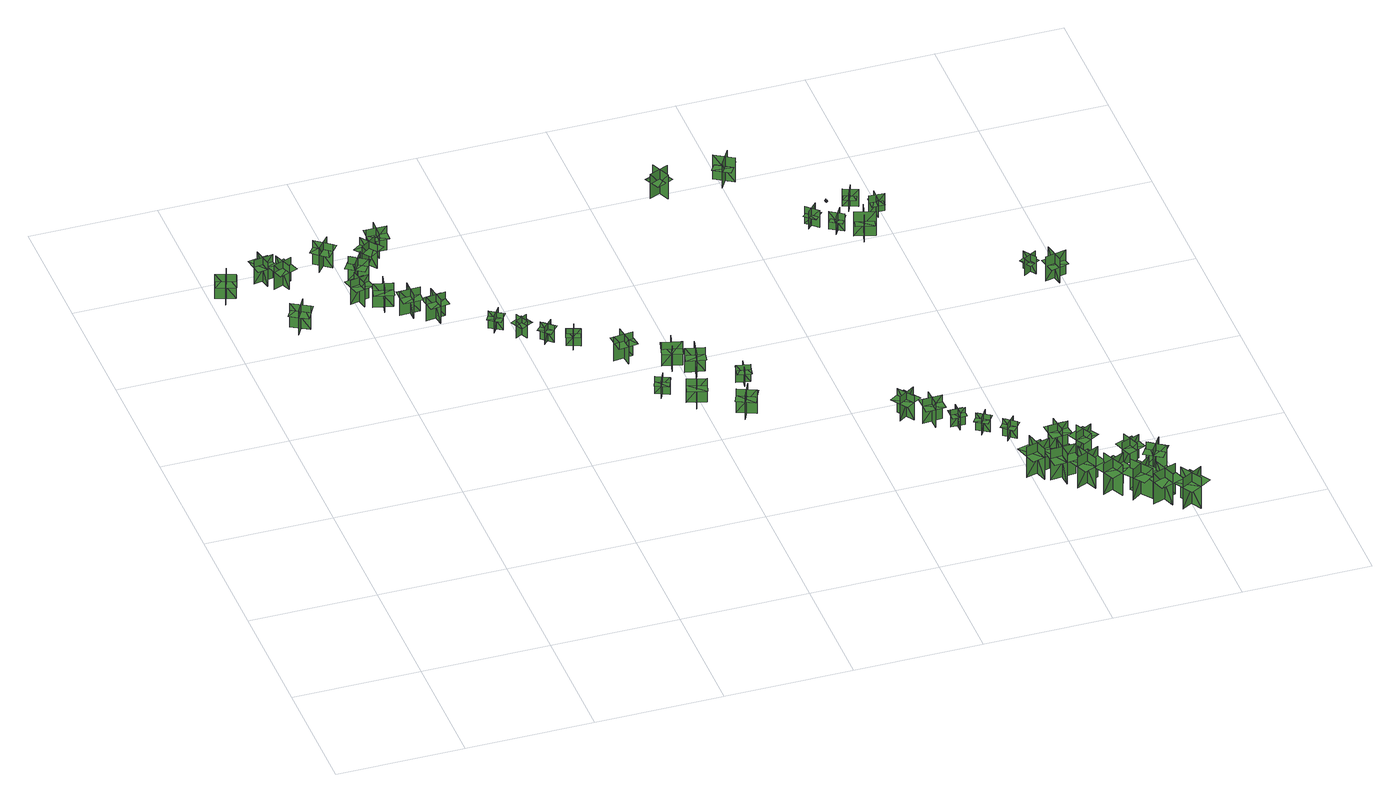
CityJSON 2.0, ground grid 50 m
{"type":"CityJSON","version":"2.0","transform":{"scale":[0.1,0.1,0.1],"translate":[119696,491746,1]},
"CityObjects":{
"tree1":{"type":"SolitaryVegetationObject","geometry":[{"type":"MultiSurface","lod":"1","boundaries":[[[0,1,2]],[[0,2,3]],[[4,5,6]],[[4,6,7]],[[8,9,10]],[[8,10,11]],[[8,11,12]],[[8,12,13]]]}]},
"tree2":{"type":"SolitaryVegetationObject","geometry":[{"type":"MultiSurface","lod":"1","boundaries":[[[14,15,16]],[[14,16,17]],[[18,19,20]],[[18,20,21]],[[22,23,24]],[[22,24,25]],[[22,25,26]],[[22,26,27]]]}]},
"tree3":{"type":"SolitaryVegetationObject","geometry":[{"type":"MultiSurface","lod":"1","boundaries":[[[28,29,30]],[[28,30,31]],[[32,33,34]],[[32,34,35]],[[36,37,38]],[[36,38,39]],[[36,39,40]],[[36,40,41]]]}]},
"tree4":{"type":"SolitaryVegetationObject","geometry":[{"type":"MultiSurface","lod":"1","boundaries":[[[42,43,44]],[[42,44,45]],[[46,47,48]],[[46,48,49]],[[50,51,52]],[[50,52,53]],[[50,53,54]],[[50,54,55]]]}]},
"tree5":{"type":"SolitaryVegetationObject","geometry":[{"type":"MultiSurface","lod":"1","boundaries":[[[56,57,58]],[[56,58,59]],[[60,61,62]],[[60,62,63]],[[64,65,66]],[[64,66,67]],[[64,67,68]],[[64,68,69]]]}]},
"tree6":{"type":"SolitaryVegetationObject","geometry":[{"type":"MultiSurface","lod":"1","boundaries":[[[70,71,72]],[[70,72,73]],[[74,75,76]],[[74,76,77]],[[78,79,80]],[[78,80,81]],[[78,81,82]],[[78,82,83]]]}]},
"tree7":{"type":"SolitaryVegetationObject","geometry":[{"type":"MultiSurface","lod":"1","boundaries":[[[84,85,86]],[[84,86,87]],[[88,89,90]],[[88,90,91]],[[92,93,94]],[[92,94,95]],[[92,95,96]],[[92,96,97]]]}]},
"tree8":{"type":"SolitaryVegetationObject","geometry":[{"type":"MultiSurface","lod":"1","boundaries":[[[98,99,100]],[[98,100,101]],[[102,103,104]],[[102,104,105]],[[106,107,108]],[[106,108,109]],[[106,109,110]],[[106,110,111]]]}]},
"tree9":{"type":"SolitaryVegetationObject","geometry":[{"type":"MultiSurface","lod":"1","boundaries":[[[112,113,114]],[[112,114,115]],[[116,117,118]],[[116,118,119]],[[120,121,122]],[[120,122,123]],[[120,123,124]],[[120,124,125]]]}]},
"tree10":{"type":"SolitaryVegetationObject","geometry":[{"type":"MultiSurface","lod":"1","boundaries":[[[126,127,128]],[[126,128,129]],[[130,131,132]],[[130,132,133]],[[134,135,136]],[[134,136,137]],[[134,137,138]],[[134,138,139]]]}]},
"tree11":{"type":"SolitaryVegetationObject","geometry":[{"type":"MultiSurface","lod":"1","boundaries":[[[140,141,142]],[[140,142,143]],[[144,145,146]],[[144,146,147]],[[148,149,150]],[[148,150,151]],[[148,151,152]],[[148,152,153]]]}]},
"tree12":{"type":"SolitaryVegetationObject","geometry":[{"type":"MultiSurface","lod":"1","boundaries":[[[154,155,156]],[[154,156,157]],[[158,159,160]],[[158,160,161]],[[162,163,164]],[[162,164,165]],[[162,165,166]],[[162,166,167]]]}]},
"tree13":{"type":"SolitaryVegetationObject","geometry":[{"type":"MultiSurface","lod":"1","boundaries":[[[168,169,170]],[[168,170,171]],[[172,173,174]],[[172,174,175]],[[176,177,178]],[[176,178,179]],[[176,179,180]],[[176,180,181]]]}]},
"tree14":{"type":"SolitaryVegetationObject","geometry":[{"type":"MultiSurface","lod":"1","boundaries":[[[182,183,184]],[[182,184,185]],[[186,187,188]],[[186,188,189]],[[190,191,192]],[[190,192,193]],[[190,193,194]],[[190,194,195]]]}]},
"tree15":{"type":"SolitaryVegetationObject","geometry":[{"type":"MultiSurface","lod":"1","boundaries":[[[196,197,198]],[[196,198,199]],[[200,201,202]],[[200,202,203]],[[204,205,206]],[[204,206,207]],[[204,207,208]],[[204,208,209]]]}]},
"tree16":{"type":"SolitaryVegetationObject","geometry":[{"type":"MultiSurface","lod":"1","boundaries":[[[210,211,212]],[[210,212,213]],[[214,215,216]],[[214,216,217]],[[218,219,220]],[[218,220,221]],[[218,221,222]],[[218,222,223]]]}]},
"tree17":{"type":"SolitaryVegetationObject","geometry":[{"type":"MultiSurface","lod":"1","boundaries":[[[224,225,226]],[[224,226,227]],[[228,229,230]],[[228,230,231]],[[232,233,234]],[[232,234,235]],[[232,235,236]],[[232,236,237]]]}]},
"tree18":{"type":"SolitaryVegetationObject","geometry":[{"type":"MultiSurface","lod":"1","boundaries":[[[238,239,240]],[[238,240,241]],[[242,243,244]],[[242,244,245]],[[246,247,248]],[[246,248,249]],[[246,249,250]],[[246,250,251]]]}]},
"tree19":{"type":"SolitaryVegetationObject","geometry":[{"type":"MultiSurface","lod":"1","boundaries":[[[252,253,254]],[[252,254,255]],[[256,257,258]],[[256,258,259]],[[260,261,262]],[[260,262,263]],[[260,263,264]],[[260,264,265]]]}]},
"tree20":{"type":"SolitaryVegetationObject","geometry":[{"type":"MultiSurface","lod":"1","boundaries":[[[266,267,268]],[[266,268,269]],[[270,271,272]],[[270,272,273]],[[274,275,276]],[[274,276,277]],[[274,277,278]],[[274,278,279]]]}]},
"tree21":{"type":"SolitaryVegetationObject","geometry":[{"type":"MultiSurface","lod":"1","boundaries":[[[280,281,282]],[[280,282,283]],[[284,285,286]],[[284,286,287]],[[288,289,290]],[[288,290,291]],[[288,291,292]],[[288,292,293]]]}]},
"tree22":{"type":"SolitaryVegetationObject","geometry":[{"type":"MultiSurface","lod":"1","boundaries":[[[294,295,296]],[[294,296,297]],[[298,299,300]],[[298,300,301]],[[302,303,304]],[[302,304,305]],[[302,305,306]],[[302,306,307]]]}]},
"tree23":{"type":"SolitaryVegetationObject","geometry":[{"type":"MultiSurface","lod":"1","boundaries":[[[308,309,310]],[[308,310,311]],[[312,313,314]],[[312,314,315]],[[316,317,318]],[[316,318,319]],[[316,319,320]],[[316,320,321]]]}]},
"tree24":{"type":"SolitaryVegetationObject","geometry":[{"type":"MultiSurface","lod":"1","boundaries":[[[322,323,324]],[[322,324,325]],[[326,327,328]],[[326,328,329]],[[330,331,332]],[[330,332,333]],[[330,333,334]],[[330,334,335]]]}]},
"tree25":{"type":"SolitaryVegetationObject","geometry":[{"type":"MultiSurface","lod":"1","boundaries":[[[336,337,338]],[[336,338,339]],[[340,341,342]],[[340,342,343]],[[344,345,346]],[[344,346,347]],[[344,348,349]],[[344,349,345]]]}]},
"tree26":{"type":"SolitaryVegetationObject","geometry":[{"type":"MultiSurface","lod":"1","boundaries":[[[350,351,352]],[[350,352,353]],[[354,355,356]],[[354,356,357]],[[358,359,360]],[[358,360,361]],[[358,361,362]],[[358,362,363]]]}]},
"tree27":{"type":"SolitaryVegetationObject","geometry":[{"type":"MultiSurface","lod":"1","boundaries":[[[364,365,366]],[[364,366,367]],[[368,369,370]],[[368,370,371]],[[372,373,374]],[[372,374,375]],[[372,375,376]],[[372,376,377]]]}]},
"tree28":{"type":"SolitaryVegetationObject","geometry":[{"type":"MultiSurface","lod":"1","boundaries":[[[378,379,380]],[[378,380,381]],[[382,383,384]],[[382,384,385]],[[386,387,388]],[[386,388,389]],[[386,389,390]],[[386,390,391]]]}]},
"tree29":{"type":"SolitaryVegetationObject","geometry":[{"type":"MultiSurface","lod":"1","boundaries":[[[392,393,394]],[[392,394,395]],[[396,397,398]],[[396,398,399]],[[400,401,402]],[[400,402,403]],[[400,403,404]],[[400,404,405]]]}]},
"tree30":{"type":"SolitaryVegetationObject","geometry":[{"type":"MultiSurface","lod":"1","boundaries":[[[406,407,408]],[[406,408,409]],[[410,411,412]],[[410,412,413]],[[414,415,416]],[[414,416,417]],[[414,417,418]],[[414,418,419]]]}]},
"tree31":{"type":"SolitaryVegetationObject","geometry":[{"type":"MultiSurface","lod":"1","boundaries":[[[420,421,422]],[[420,422,423]],[[424,425,426]],[[424,426,427]],[[428,429,430]],[[428,430,431]],[[428,431,432]],[[428,432,433]]]}]},
"tree32":{"type":"SolitaryVegetationObject","geometry":[{"type":"MultiSurface","lod":"1","boundaries":[[[434,435,436]],[[434,436,437]],[[438,439,440]],[[438,440,441]],[[442,443,444]],[[442,444,445]],[[442,446,447]],[[442,447,443]]]}]},
"tree33":{"type":"SolitaryVegetationObject","geometry":[{"type":"MultiSurface","lod":"1","boundaries":[[[448,449,450]],[[448,450,451]],[[452,453,454]],[[452,454,455]],[[456,457,458]],[[456,458,459]],[[456,459,460]],[[456,460,461]]]}]},
"tree34":{"type":"SolitaryVegetationObject","geometry":[{"type":"MultiSurface","lod":"1","boundaries":[[[462,463,464]],[[462,464,465]],[[466,467,468]],[[466,468,469]],[[470,471,472]],[[470,472,473]],[[470,473,474]],[[470,474,475]]]}]},
"tree35":{"type":"SolitaryVegetationObject","geometry":[{"type":"MultiSurface","lod":"1","boundaries":[[[476,477,478]],[[476,478,479]],[[480,481,482]],[[480,482,483]],[[484,485,486]],[[484,486,487]],[[484,487,488]],[[484,488,489]]]}]},
"tree36":{"type":"SolitaryVegetationObject","geometry":[{"type":"MultiSurface","lod":"1","boundaries":[[[490,491,492]],[[490,492,493]],[[494,495,496]],[[494,496,497]],[[498,499,500]],[[498,500,501]],[[498,501,502]],[[498,502,503]]]}]},
"tree37":{"type":"SolitaryVegetationObject","geometry":[{"type":"MultiSurface","lod":"1","boundaries":[[[504,505,506]],[[504,506,507]],[[508,509,510]],[[508,510,511]],[[512,513,514]],[[512,514,515]],[[512,516,517]],[[512,517,513]]]}]},
"tree38":{"type":"SolitaryVegetationObject","geometry":[{"type":"MultiSurface","lod":"1","boundaries":[[[518,519,520]],[[518,520,521]],[[522,523,524]],[[522,524,525]],[[526,527,528]],[[526,528,529]],[[526,529,530]],[[526,530,531]]]}]},
"tree39":{"type":"SolitaryVegetationObject","geometry":[{"type":"MultiSurface","lod":"1","boundaries":[[[532,533,534]],[[532,534,535]],[[536,537,538]],[[536,538,539]],[[540,541,542]],[[540,542,543]],[[540,544,545]],[[540,545,541]]]}]},
"tree40":{"type":"SolitaryVegetationObject","geometry":[{"type":"MultiSurface","lod":"1","boundaries":[[[546,547,548]],[[546,548,549]],[[550,551,552]],[[550,552,553]],[[554,555,556]],[[554,556,557]],[[554,557,558]],[[554,558,559]]]}]},
"tree41":{"type":"SolitaryVegetationObject","geometry":[{"type":"MultiSurface","lod":"1","boundaries":[[[560,561,562]],[[560,562,563]],[[564,565,566]],[[564,566,567]],[[568,569,570]],[[568,570,571]],[[568,571,572]],[[568,572,573]]]}]},
"tree42":{"type":"SolitaryVegetationObject","geometry":[{"type":"MultiSurface","lod":"1","boundaries":[[[574,575,576]],[[574,576,577]],[[578,579,580]],[[578,580,581]],[[582,583,584]],[[582,584,585]],[[582,586,587]],[[582,587,583]]]}]},
"tree43":{"type":"SolitaryVegetationObject","geometry":[{"type":"MultiSurface","lod":"1","boundaries":[[[588,589,590]],[[588,590,591]],[[592,593,594]],[[592,594,595]],[[596,597,598]],[[596,598,599]],[[596,600,601]],[[596,601,597]]]}]},
"tree44":{"type":"SolitaryVegetationObject","geometry":[{"type":"MultiSurface","lod":"1","boundaries":[[[602,603,604]],[[602,604,605]],[[606,607,608]],[[606,608,609]],[[610,611,612]],[[610,612,613]],[[610,613,614]],[[610,614,615]]]}]},
"tree45":{"type":"SolitaryVegetationObject","geometry":[{"type":"MultiSurface","lod":"1","boundaries":[[[616,617,618]],[[616,618,619]],[[620,621,622]],[[620,622,623]],[[624,625,626]],[[624,626,627]],[[624,627,628]],[[624,628,629]]]}]},
"tree46":{"type":"SolitaryVegetationObject","geometry":[{"type":"MultiSurface","lod":"1","boundaries":[[[630,631,632]],[[630,632,633]],[[634,635,636]],[[634,636,637]],[[638,639,640]],[[638,640,641]],[[638,642,643]],[[638,643,639]]]}]},
"tree47":{"type":"SolitaryVegetationObject","geometry":[{"type":"MultiSurface","lod":"1","boundaries":[[[644,645,646]],[[644,646,647]],[[648,649,650]],[[648,650,651]],[[652,653,654]],[[652,654,655]],[[652,656,657]],[[652,657,653]]]}]},
"tree48":{"type":"SolitaryVegetationObject","geometry":[{"type":"MultiSurface","lod":"1","boundaries":[[[658,659,660]],[[658,660,661]],[[662,663,664]],[[662,664,665]],[[666,667,668]],[[666,668,669]],[[666,670,671]],[[666,671,667]]]}]},
"tree49":{"type":"SolitaryVegetationObject","geometry":[{"type":"MultiSurface","lod":"1","boundaries":[[[672,673,674]],[[672,674,675]],[[676,677,678]],[[676,678,679]],[[680,681,682]],[[680,682,683]],[[680,684,685]],[[680,685,681]]]}]}
},
"vertices":[
[93,2380,16],[19,2406,16],[19,2406,124],[93,2380,124],[70,2427,16],[45,2354,16],[45,2354,124],[70,2427,124],[70,2427,94],[34,2439,94],[8,2366,94],[45,2354,94],[82,2341,94],[107,2414,94],
[290,2112,15],[223,2151,15],[223,2151,123],[290,2112,123],[277,2162,15],[238,2095,15],[238,2095,123],[277,2162,123],[277,2162,93],[244,2182,93],[205,2115,93],[238,2095,93],[272,2076,93],[311,2143,93],
[184,2445,15],[261,2457,15],[261,2457,122],[184,2445,122],[226,2414,15],[213,2491,15],[213,2491,122],[226,2414,122],[226,2414,92],[264,2420,92],[252,2497,92],[213,2491,92],[175,2485,92],[187,2408,92],
[294,2371,15],[267,2443,15],[267,2443,123],[294,2371,123],[316,2418,15],[243,2390,15],[243,2390,123],[316,2418,123],[316,2418,93],[302,2454,93],[230,2427,93],[243,2390,93],[257,2354,93],[329,2381,93],
[506,2255,15],[522,2179,15],[522,2179,123],[506,2255,123],[478,2212,15],[553,2228,15],[553,2228,123],[478,2212,123],[478,2212,93],[486,2174,93],[562,2191,93],[553,2228,93],[545,2266,93],[469,2250,93],
[487,2444,16],[426,2492,16],[426,2492,123],[487,2444,123],[482,2495,16],[433,2435,16],[433,2435,123],[482,2495,123],[482,2495,93],[451,2519,93],[403,2459,93],[433,2435,93],[463,2410,93],[512,2471,93],
[580,2124,15],[598,2199,15],[598,2199,122],[580,2124,122],[624,2150,15],[549,2168,15],[549,2168,122],[624,2150,122],[624,2150,92],[633,2188,92],[558,2206,92],[549,2168,92],[540,2131,92],[615,2113,92],
[517,2356,14],[582,2315,14],[582,2315,122],[517,2356,122],[528,2306,14],[569,2371,14],[569,2371,122],[528,2306,122],[528,2306,92],[560,2285,92],[602,2351,92],[569,2371,92],[537,2392,92],[495,2327,92],
[670,2058,13],[668,2135,13],[668,2135,121],[670,2058,121],[706,2095,13],[628,2093,13],[628,2093,121],[706,2095,121],[706,2095,91],[705,2133,91],[627,2132,91],[628,2093,91],[629,2054,91],[706,2056,91],
[641,2391,15],[595,2453,15],[595,2453,122],[641,2391,122],[649,2442,15],[586,2396,15],[586,2396,122],[649,2442,122],[649,2442,92],[626,2473,92],[563,2427,92],[586,2396,92],[609,2365,92],[672,2410,92],
[753,1999,13],[741,2075,13],[741,2075,120],[753,1999,120],[784,2040,13],[708,2028,13],[708,2028,120],[784,2040,120],[784,2040,90],[778,2078,90],[701,2066,90],[708,2028,90],[714,1990,90],[790,2002,90],
[671,2526,14],[669,2449,14],[669,2449,122],[671,2526,122],[633,2491,14],[711,2489,14],[711,2489,122],[633,2491,122],[633,2491,92],[632,2452,92],[710,2450,92],[711,2489,92],[712,2527,92],[635,2530,92],
[919,1877,14],[950,1923,14],[950,1923,91],[919,1877,91],[955,1884,14],[909,1915,14],[909,1915,91],[955,1884,91],[955,1884,69],[971,1908,69],[924,1938,69],[909,1915,69],[894,1892,69],[940,1861,69],
[1033,1848,15],[984,1822,15],[984,1822,92],[1033,1848,92],[998,1859,15],[1024,1810,15],[1024,1810,92],[998,1859,92],[998,1859,70],[973,1845,70],[1000,1797,70],[1024,1810,70],[1048,1823,70],[1022,1872,70],
[1070,1750,15],[1108,1791,15],[1108,1791,92],[1070,1750,92],[1107,1752,15],[1066,1789,15],[1066,1789,92],[1107,1752,92],[1107,1752,70],[1126,1773,70],[1085,1810,70],[1066,1789,70],[1048,1769,70],[1089,1731,70],
[1143,1718,15],[1195,1700,15],[1195,1700,92],[1143,1718,92],[1159,1685,15],[1177,1737,15],[1177,1737,92],[1159,1685,92],[1159,1685,71],[1185,1676,71],[1203,1729,71],[1177,1737,71],[1150,1746,71],[1133,1694,71],
[1392,1355,9],[1369,1305,9],[1369,1305,86],[1392,1355,86],[1357,1342,9],[1408,1320,9],[1408,1320,86],[1357,1342,86],[1357,1342,64],[1346,1317,64],[1396,1294,64],[1408,1320,64],[1419,1345,64],[1369,1368,64],
[1355,1585,13],[1278,1577,13],[1278,1577,121],[1355,1585,121],[1315,1618,13],[1323,1541,13],[1323,1541,121],[1315,1618,121],[1315,1618,91],[1276,1613,91],[1285,1536,91],[1323,1541,91],[1362,1545,91],[1353,1622,91],
[1496,1283,5],[1473,1209,5],[1473,1209,112],[1496,1283,112],[1450,1259,5],[1524,1236,5],[1524,1236,112],[1450,1259,112],[1450,1259,82],[1439,1222,82],[1513,1199,82],[1524,1236,82],[1536,1273,82],[1462,1296,82],
[1434,1489,13],[1509,1471,13],[1509,1471,121],[1434,1489,121],[1460,1445,13],[1479,1520,13],[1479,1520,121],[1460,1445,121],[1460,1445,90],[1498,1436,90],[1516,1511,90],[1479,1520,90],[1441,1529,90],[1422,1454,90],
[1531,1381,13],[1548,1457,13],[1548,1457,121],[1531,1381,121],[1575,1409,13],[1500,1426,13],[1500,1426,121],[1575,1409,121],[1575,1409,91],[1584,1446,91],[1508,1463,91],[1500,1426,91],[1491,1388,91],[1567,1371,91],
[1653,1160,5],[1620,1089,5],[1620,1089,112],[1653,1160,112],[1604,1142,5],[1674,1110,5],[1674,1110,112],[1604,1142,112],[1604,1142,82],[1588,1107,82],[1658,1075,82],[1674,1110,82],[1691,1145,82],[1620,1177,82],
[1711,1296,13],[1657,1306,13],[1657,1306,90],[1711,1296,90],[1691,1326,13],[1680,1272,13],[1680,1272,90],[1691,1326,90],[1691,1326,68],[1664,1332,68],[1653,1278,68],[1680,1272,68],[1707,1267,68],[1718,1321,68],
[2151,892,12],[2215,934,12],[2215,934,120],[2151,892,120],[2201,881,12],[2159,946,12],[2159,946,120],[2201,881,120],[2201,881,90],[2234,902,90],[2191,967,90],[2159,946,90],[2126,924,90],[2169,860,90],
[1801,2512,15],[1724,2478,15],[1724,2478,124],[1801,2512,124],[1752,2531,15],[1752,2531,124],[1786,2454,124],[1786,2454,15],[1797,2507,82],[1730,2477,82],[1744,2446,82],[1811,2476,82],[1783,2539,82],[1716,2510,82],
[2259,889,12],[2262,812,12],[2262,812,120],[2259,889,120],[2224,851,12],[2301,855,12],[2301,855,120],[2224,851,120],[2224,851,90],[2225,813,90],[2303,816,90],[2301,855,90],[2299,893,90],[2222,890,90],
[2314,794,13],[2369,794,13],[2369,794,90],[2314,794,90],[2340,768,13],[2340,823,13],[2340,823,90],[2340,768,90],[2340,768,69],[2368,768,69],[2367,823,69],[2340,823,69],[2312,823,69],[2312,768,69],
[2404,712,13],[2435,758,13],[2435,758,90],[2404,712,90],[2440,719,13],[2394,749,13],[2394,749,90],[2440,719,90],[2440,719,69],[2456,742,69],[2410,772,69],[2394,749,69],[2379,726,69],[2425,696,69],
[2480,421,5],[2576,448,5],[2576,448,144],[2480,421,144],[2538,388,5],[2511,484,5],[2511,484,144],[2538,388,144],[2538,388,105],[2586,402,105],[2559,498,105],[2511,484,105],[2463,471,105],[2490,375,105],
[2483,646,13],[2519,688,13],[2519,688,90],[2483,646,90],[2520,649,13],[2477,684,13],[2477,684,90],[2520,649,90],[2520,649,68],[2538,670,68],[2495,706,68],[2477,684,68],[2460,663,68],[2502,628,68],
[2555,371,11],[2654,379,11],[2654,379,149],[2555,371,149],[2605,328,11],[2597,427,11],[2597,427,149],[2605,328,149],[2605,328,110],[2655,332,110],[2647,431,110],[2597,427,110],[2547,423,110],[2555,324,110],
[2050,2472,17],[1979,2517,17],[1979,2517,126],[2050,2472,126],[2038,2524,17],[2038,2524,126],[1993,2452,126],[1993,2452,17],[2044,2472,84],[1982,2511,84],[1963,2482,84],[2026,2443,84],[2063,2502,84],[2000,2541,84],
[2634,295,9],[2725,335,9],[2725,335,148],[2634,295,148],[2696,271,9],[2656,362,9],[2656,362,148],[2696,271,148],[2696,271,109],[2741,290,109],[2702,382,109],[2656,362,109],[2610,342,109],[2650,251,109],
[2639,589,11],[2648,512,11],[2648,512,119],[2639,589,119],[2607,549,11],[2684,558,11],[2684,558,119],[2607,549,119],[2607,549,89],[2611,510,89],[2688,519,89],[2684,558,89],[2679,596,89],[2602,587,89],
[2733,292,7],[2776,202,7],[2776,202,146],[2733,292,146],[2711,229,7],[2801,272,7],[2801,272,146],[2711,229,146],[2711,229,107],[2732,184,107],[2822,227,107],[2801,272,107],[2779,317,107],[2689,274,107],
[2705,524,12],[2742,457,12],[2742,457,119],[2705,524,119],[2690,475,12],[2758,512,12],[2758,512,119],[2690,475,119],[2690,475,89],[2709,441,89],[2777,479,89],[2758,512,89],[2739,546,89],[2672,509,89],
[2210,2151,15],[2254,2110,15],[2254,2110,93],[2210,2151,93],[2212,2114,15],[2212,2114,93],[2253,2158,93],[2253,2158,15],[2215,2150,63],[2253,2115,63],[2270,2132,63],[2232,2168,63],[2198,2132,63],[2236,2096,63],
[2811,221,12],[2871,141,12],[2871,141,150],[2811,221,150],[2801,155,12],[2881,215,12],[2881,215,150],[2801,155,150],[2801,155,112],[2831,115,112],[2911,175,112],[2881,215,112],[2851,255,112],[2771,195,112],
[2297,2051,15],[2329,2102,15],[2329,2102,93],[2297,2051,93],[2334,2060,15],[2334,2060,93],[2283,2092,93],[2283,2092,15],[2297,2056,63],[2325,2100,63],[2304,2113,63],[2276,2069,63],[2319,2042,63],[2346,2087,63],
[2930,84,10],[2896,177,10],[2896,177,149],[2930,84,149],[2959,144,10],[2865,110,10],[2865,110,149],[2959,144,149],[2959,144,110],[2942,191,110],[2848,156,110],[2865,110,110],[2882,63,110],[2976,97,110],
[2851,412,14],[2879,340,14],[2879,340,121],[2851,412,121],[2830,365,14],[2902,393,14],[2902,393,121],[2830,365,121],[2830,365,91],[2844,329,91],[2916,357,91],[2902,393,91],[2888,429,91],[2816,401,91],
[2355,2024,12],[2435,2000,12],[2435,2000,121],[2355,2024,121],[2380,1977,12],[2380,1977,121],[2404,2058,121],[2404,2058,12],[2361,2025,79],[2431,2004,79],[2441,2037,79],[2371,2058,79],[2351,1991,79],[2421,1970,79],
[2324,2251,16],[2332,2251,16],[2332,2262,16],[2324,2262,16],[2328,2251,20],[2328,2262,20],[2328,2262,12],[2328,2251,12],[2325,2258,16],[2332,2258,16],[2332,2258,13],[2325,2258,13],[2325,2258,19],[2332,2258,19],
[2957,49,9],[3043,99,9],[3043,99,148],[2957,49,148],[3021,32,9],[2971,118,9],[2971,118,148],[3021,32,148],[3021,32,109],[3064,57,109],[3015,143,109],[2971,118,109],[2928,93,109],[2978,7,109],
[2912,338,14],[2977,295,14],[2977,295,122],[2912,338,122],[2922,287,14],[2965,352,14],[2965,352,122],[2922,287,122],[2922,287,92],[2954,266,92],[2997,331,92],[2965,352,92],[2932,373,92],[2890,309,92],
[2409,2223,16],[2386,2168,16],[2386,2168,93],[2409,2223,93],[2374,2208,16],[2374,2208,93],[2430,2186,93],[2430,2186,16],[2410,2219,64],[2390,2170,64],[2413,2161,64],[2432,2210,64],[2386,2228,64],[2367,2180,64],
[2479,2160,15],[2477,2100,15],[2477,2100,93],[2479,2160,93],[2452,2135,15],[2452,2135,93],[2512,2132,93],[2512,2132,15],[2481,2156,63],[2479,2104,63],[2504,2103,63],[2506,2155,63],[2456,2157,63],[2454,2105,63],
[2912,1588,12],[2880,1639,12],[2880,1639,90],[2912,1588,90],[2920,1624,12],[2920,1624,90],[2869,1593,90],[2869,1593,12],[2908,1590,60],[2880,1634,60],[2859,1621,60],[2887,1577,60],[2929,1603,60],[2901,1648,60],
[2934,1541,9],[3016,1558,9],[3016,1558,118],[2934,1541,118],[2978,1512,9],[2978,1512,118],[2961,1595,118],[2961,1595,9],[2938,1545,76],[3010,1560,76],[3003,1593,76],[2931,1579,76],[2945,1510,76],[3017,1525,76]
]}
